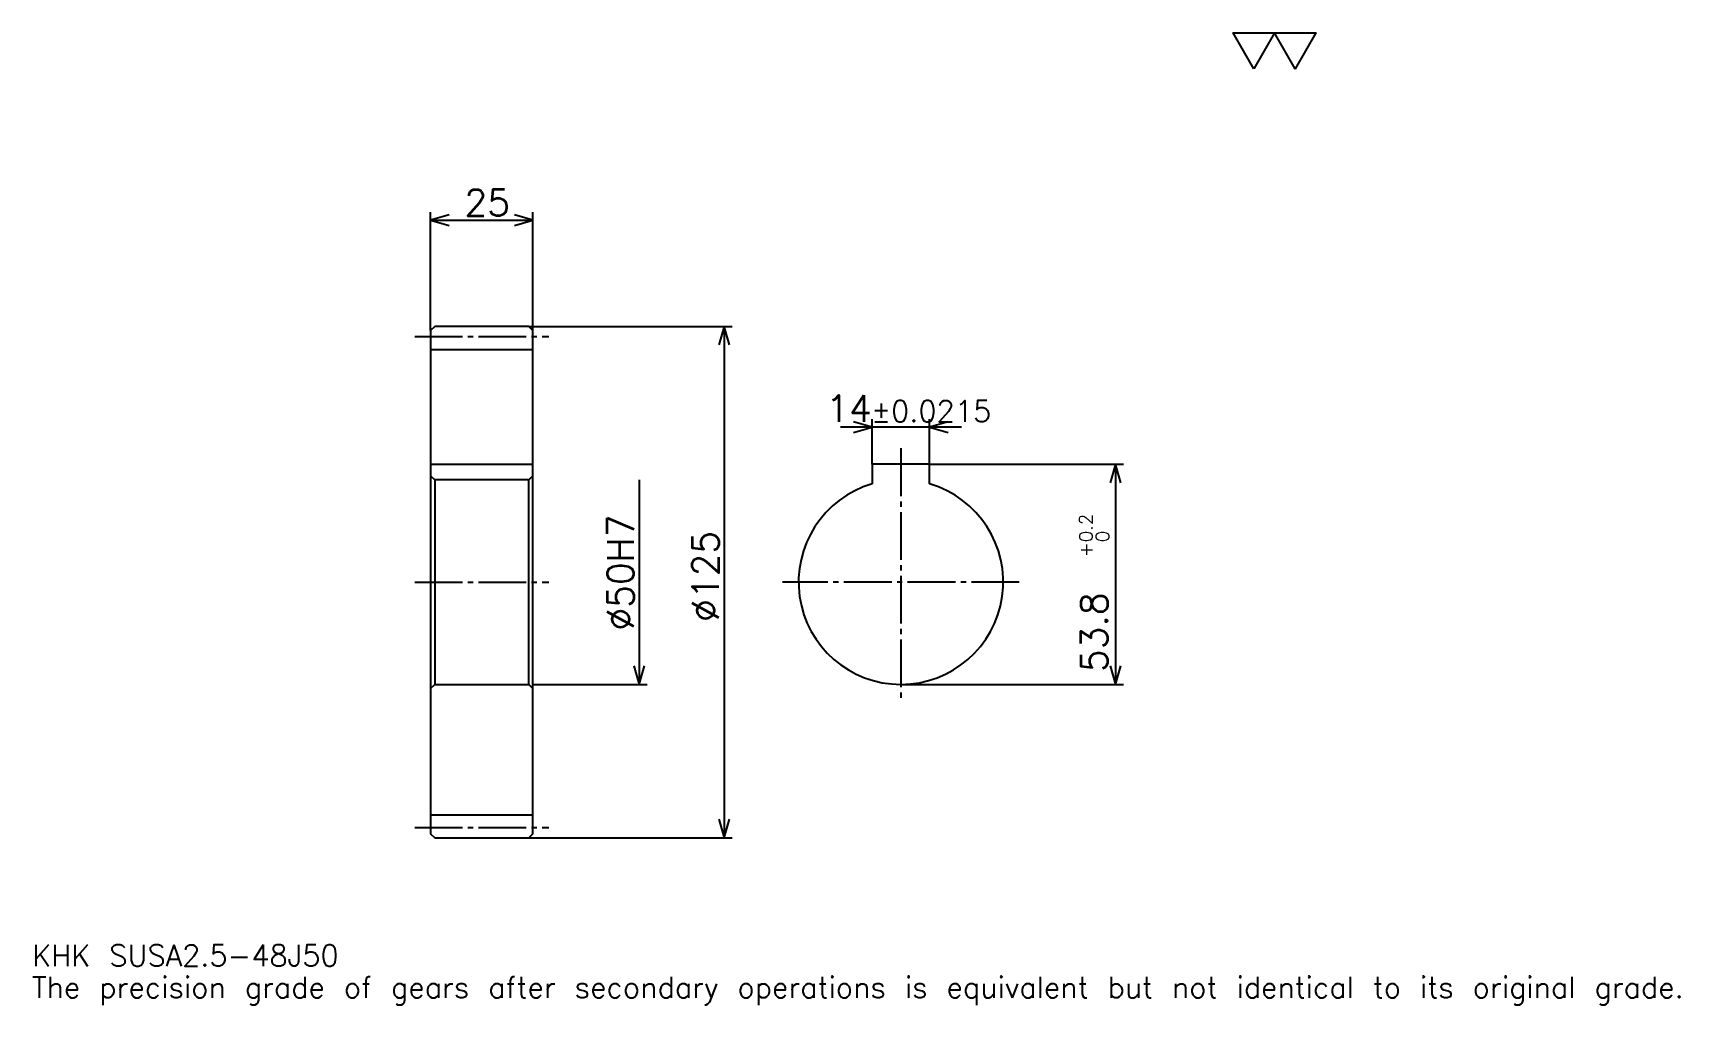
# Model space of a CAD drawing. Extents: x 13 to 416, y 5 to 242.
import ezdxf

# ---------------------------------------------------------------- set-up
doc = ezdxf.new("R2010")
doc.units = 0
doc.linetypes.add('DASHDOT', pattern=[15.570651, 11.677989, -1.297554, 1.297554, -1.297554])
doc.layers.get('0').update_dxf_attribs({"linetype": 'CONTINUOUS'})
doc.layers.add('DASHDOT', color=6, linetype='DASHDOT')
doc.styles.add('KANJI', font='TXT', dxfattribs={"bigfont": 'BIGFONT'})

msp = doc.modelspace()

# ---------------------------------------------------------------- linework, layer by layer
at = {"color": 5}
for p, q in [((110.338318, 170.628403), (110.338318, 198.525818)), ((135.338318, 170.628403), (135.338318, 198.525818)), ((110.338318, 196.579498), (135.338318, 196.579498)), ((110.338318, 169.628403), (110.338318, 170.628403)), ((134.338318, 170.628403), (135.338318, 170.628403)), ((135.338318, 170.628403), (183.996613, 170.628403)), ((135.338318, 169.628403), (135.338318, 170.628403)), ((182.050278, 170.628403), (182.050278, 45.628403)), ((240.001358, 146.011292), (210.43071, 146.011292)), ((218.216034, 136.928406), (218.216034, 147.957611)), ((232.216034, 136.928406), (232.216034, 147.957611)), ((232.216034, 136.928406), (279.576782, 136.928406)), ((277.630432, 136.928406), (277.630432, 83.128403)), ((161.289398, 133.128403), (161.289398, 83.128403)), ((135.338318, 83.128403), (163.235733, 83.128403)), ((225.216034, 83.128403), (279.576782, 83.128403)), ((134.338318, 45.628403), (135.338318, 45.628403)), ((135.338318, 45.628403), (183.996613, 45.628403))]:
    msp.add_line(p, q, dxfattribs=at)
at = {"color": 4}
for p, q in [((110.338318, 165.003403), (135.338318, 165.003403)), ((110.338318, 136.928406), (135.338318, 136.928406)), ((135.338318, 134.128403), (134.338318, 133.128403)), ((110.338318, 82.128403), (111.338318, 83.128403)), ((135.338318, 82.128403), (134.338318, 83.128403)), ((110.338318, 51.253403), (135.338318, 51.253403))]:
    msp.add_line(p, q, dxfattribs=at)
at = {"color": 7}
msp.add_lwpolyline([(311.413055, 233.559784), (306.3526, 242.331253), (326.594452, 242.331253), (321.533966, 233.559784), (316.473511, 242.331253), (311.413055, 233.559784)], dxfattribs=at)
at = {"color": 5}
for points in [[(114.879761, 197.877045), (110.338318, 196.579498), (114.879761, 195.281937)], [(130.796875, 195.281937), (135.338318, 196.579498), (130.796875, 197.877045)], [(183.347839, 166.08696), (182.050278, 170.628403), (180.752716, 166.08696)], [(213.674591, 144.71373), (218.216034, 146.011292), (213.674591, 147.308838)], [(236.757477, 147.308838), (232.216034, 146.011292), (236.757477, 144.71373)], [(278.927979, 132.386963), (277.630432, 136.928406), (276.332886, 132.386963)], [(159.991852, 87.669846), (161.289398, 83.128403), (162.58696, 87.669846)], [(276.332886, 87.669846), (277.630432, 83.128403), (278.927979, 87.669846)], [(180.752716, 50.169842), (182.050278, 45.628403), (183.347839, 50.169842)]]:
    msp.add_lwpolyline(points, dxfattribs=at)
at = {"color": 4}
for points in [[(110.338318, 82.128403), (110.338318, 46.628403), (111.338318, 45.628403), (134.338318, 45.628403), (135.338318, 46.628403), (135.338318, 169.628403), (134.338318, 170.628403), (111.338318, 170.628403), (110.338318, 169.628403), (110.338318, 82.128403)], [(232.216034, 132.128403), (232.216034, 136.928406), (218.216034, 136.928406), (218.216034, 132.128403)], [(110.338318, 134.128403), (111.338318, 133.128403), (111.338318, 83.128403), (134.338318, 83.128403), (134.338318, 133.128403), (111.338318, 133.128403)]]:
    msp.add_lwpolyline(points, dxfattribs=at)
msp.add_arc((225.216034, 108.128403), 25, 106.26020456, 73.73979544, dxfattribs=at)
at = {"layer": 'DASHDOT', "color": 7}
for p, q in [((106.445656, 168.128403), (139.230988, 168.128403)), ((225.216034, 140.82106), (225.216034, 79.235741)), ((106.445656, 108.128403), (139.230988, 108.128403)), ((254.108704, 108.128403), (196.323364, 108.128403)), ((106.445656, 48.128403), (139.230988, 48.128403))]:
    msp.add_line(p, q, dxfattribs=at)

# ---------------------------------------------------------------- texts
at = {"color": 7, "style": 'KANJI'}
for s, height, p in [('25', 6.487772, (118.621269, 197.617523)), ('14', 6.487772, (206.95816, 147.308838)), ('%%p0.0215', 5.190217, (217.921692, 147.308838)), ('KHK SUSA2.5-48J50', 5.190217, (12.975543, 14.273098)), ('The precision grade of gears after secondary operations is equivalent but not identical to its original grade.', 5.190217, (12.975543, 6.487772))]:
    msp.add_text(s, height=height, dxfattribs=at).set_placement(p)
for s, height, p in [('%%c50H7', 6.487772, (159.991852, 96.288223)), ('0.2', 3.243886, (272.050964, 117.864235)), ('%%c125', 6.487772, (180.752716, 98.396744)), ('+', 3.243886, (272.050964, 114.231087)), ('0', 3.243886, (276.073364, 117.864235)), ('53.8', 6.487772, (275.684082, 86.149445))]:
    msp.add_text(s, height=height, rotation=90, dxfattribs=at).set_placement(p)

doc.saveas('drawing.dxf')
